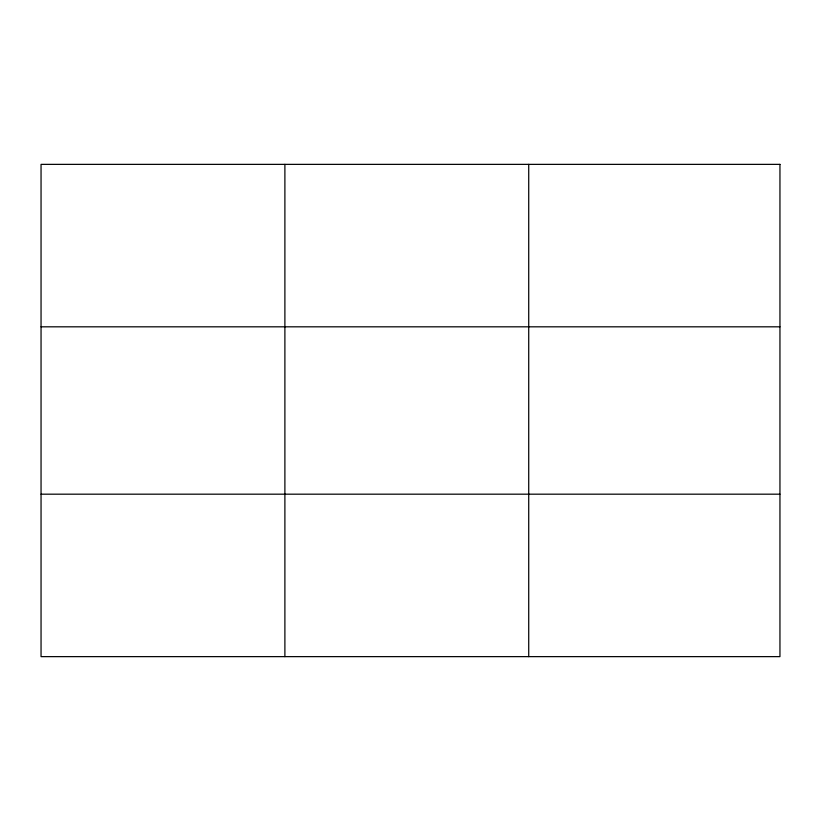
<?xml version="1.0" encoding="UTF-8"?>
<svg xmlns="http://www.w3.org/2000/svg" width="821" height="821" viewBox="0 0 821 821"><rect width="100%" height="100%" fill="white"/><g stroke="black" fill="none" stroke-linecap="round" stroke-linejoin="round"><path stroke-width="1.23" d="M284.887 164.364L284.887 656.636M528.724 164.364L528.724 656.636M41.05 326.82L779.95 326.82M41.05 494.18L779.95 494.18M779.95 164.364L779.95 656.636L41.05 656.636L41.05 164.364L779.95 164.364"/></g></svg>
